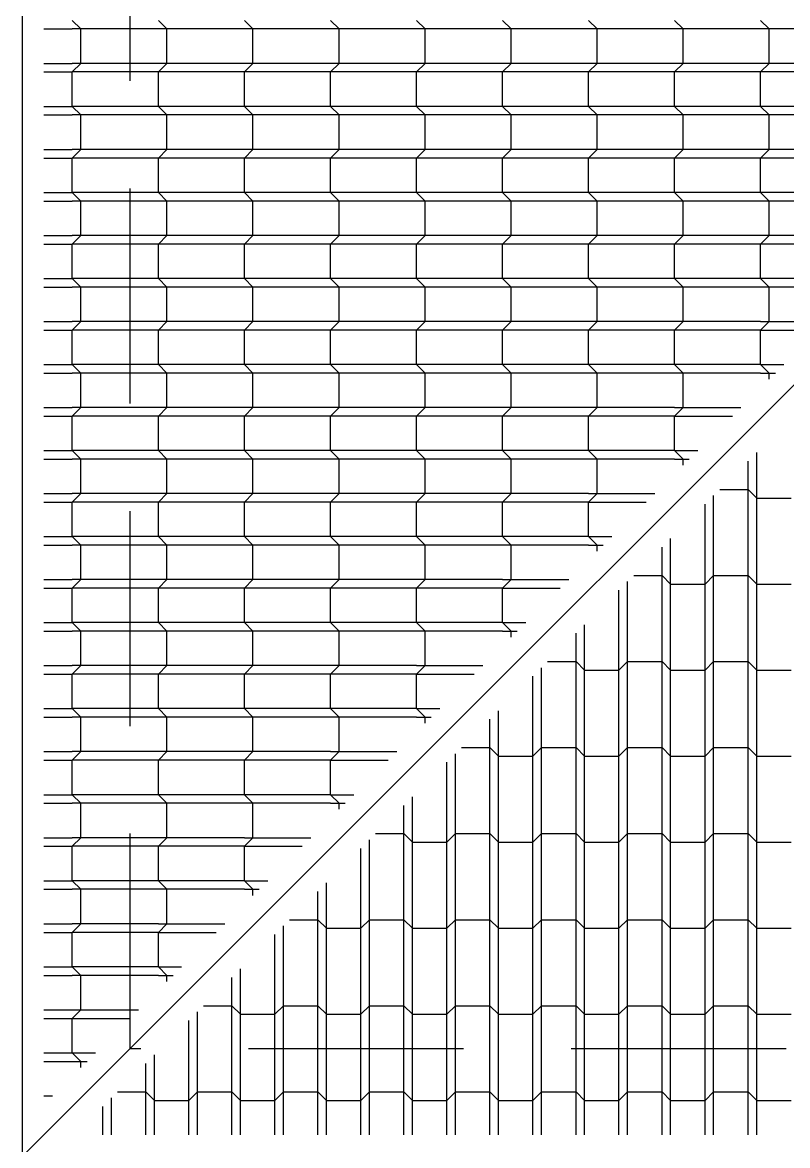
# Model space of a CAD drawing. Header units: metres. Extents: x -220 to 294, y -29 to 18.
# Drawn here: x -184.006 to -183.117, y 7.136 to 8.442 of the extents above; entities that cross this region are included whole.
import ezdxf

# ---------------------------------------------------------------- set-up
doc = ezdxf.new("R2010")
doc.units = ezdxf.units.M
doc.header["$MEASUREMENT"] = 0
doc.linetypes.add('DASHED2', pattern=[0.375, 0.25, -0.125])
doc.layers.add('Rota', color=7, linetype='Continuous')
doc.layers.add('Tarama', color=7, linetype='Continuous')

msp = doc.modelspace()

# ---------------------------------------------------------------- linework, layer by layer
at = {"layer": 'Rota', "color": 166, "linetype": 'Continuous', "lineweight": -3}
for points in [[(-184.0061, 7.1237), (-184.0061, 9.7987)], [(-182.6686, 8.4612), (-184.0061, 7.1237)]]:
    msp.add_lwpolyline(points, dxfattribs=at)
at = {"layer": 'Rota', "color": 198, "linetype": 'DASHED2', "lineweight": -3}
for points in [[(-183.8811, 7.2487), (-183.8811, 9.6737)], [(-182.3686, 7.2487), (-183.8811, 7.2487)]]:
    msp.add_lwpolyline(points, dxfattribs=at)
at = {"layer": 'Tarama', "color": 13, "linetype": 'Continuous', "lineweight": -3}
for points in [[(-183.9811, 8.434), (-183.9482, 8.434)], [(-183.9382, 8.434), (-183.9482, 8.444)], [(-183.8482, 8.434), (-183.9482, 8.434)], [(-183.9382, 8.394), (-183.9382, 8.434)], [(-183.8382, 8.434), (-183.8482, 8.444)], [(-183.7482, 8.434), (-183.8482, 8.434)], [(-183.8382, 8.394), (-183.8382, 8.434)], [(-183.7382, 8.434), (-183.7482, 8.444)], [(-183.6482, 8.434), (-183.7482, 8.434)], [(-183.7382, 8.394), (-183.7382, 8.434)], [(-183.6382, 8.434), (-183.6482, 8.444)], [(-183.5482, 8.434), (-183.6482, 8.434)], [(-183.6382, 8.394), (-183.6382, 8.434)], [(-183.5382, 8.434), (-183.5482, 8.444)], [(-183.4482, 8.434), (-183.5482, 8.434)], [(-183.5382, 8.394), (-183.5382, 8.434)], [(-183.4382, 8.434), (-183.4482, 8.444)], [(-183.3482, 8.434), (-183.4482, 8.434)], [(-183.4382, 8.394), (-183.4382, 8.434)], [(-183.3382, 8.434), (-183.3482, 8.444)], [(-183.2482, 8.434), (-183.3482, 8.434)], [(-183.3382, 8.394), (-183.3382, 8.434)], [(-183.2382, 8.434), (-183.2482, 8.444)], [(-183.1482, 8.434), (-183.2482, 8.434)], [(-183.2382, 8.394), (-183.2382, 8.434)], [(-183.1382, 8.434), (-183.1482, 8.444)], [(-183.0482, 8.434), (-183.1482, 8.434)], [(-183.1382, 8.394), (-183.1382, 8.434)], [(-183.9811, 8.394), (-183.9482, 8.394)], [(-183.8482, 8.394), (-183.9482, 8.394)], [(-183.9482, 8.384), (-183.9382, 8.394)], [(-183.7482, 8.394), (-183.8482, 8.394)], [(-183.8482, 8.384), (-183.8382, 8.394)], [(-183.6482, 8.394), (-183.7482, 8.394)], [(-183.7482, 8.384), (-183.7382, 8.394)], [(-183.5482, 8.394), (-183.6482, 8.394)], [(-183.6482, 8.384), (-183.6382, 8.394)], [(-183.4482, 8.394), (-183.5482, 8.394)], [(-183.5482, 8.384), (-183.5382, 8.394)], [(-183.3482, 8.394), (-183.4482, 8.394)], [(-183.4482, 8.384), (-183.4382, 8.394)], [(-183.2482, 8.394), (-183.3482, 8.394)], [(-183.3482, 8.384), (-183.3382, 8.394)], [(-183.1482, 8.394), (-183.2482, 8.394)], [(-183.2482, 8.384), (-183.2382, 8.394)], [(-183.0482, 8.394), (-183.1482, 8.394)], [(-183.1482, 8.384), (-183.1382, 8.394)], [(-183.9811, 8.384), (-183.9482, 8.384)], [(-183.8482, 8.384), (-183.9482, 8.384)], [(-183.9482, 8.344), (-183.9482, 8.384)], [(-183.7482, 8.384), (-183.8482, 8.384)], [(-183.8482, 8.344), (-183.8482, 8.384)], [(-183.6482, 8.384), (-183.7482, 8.384)], [(-183.7482, 8.344), (-183.7482, 8.384)], [(-183.5482, 8.384), (-183.6482, 8.384)], [(-183.6482, 8.344), (-183.6482, 8.384)], [(-183.4482, 8.384), (-183.5482, 8.384)], [(-183.5482, 8.344), (-183.5482, 8.384)], [(-183.3482, 8.384), (-183.4482, 8.384)], [(-183.4482, 8.344), (-183.4482, 8.384)], [(-183.2482, 8.384), (-183.3482, 8.384)], [(-183.3482, 8.344), (-183.3482, 8.384)], [(-183.1482, 8.384), (-183.2482, 8.384)], [(-183.2482, 8.344), (-183.2482, 8.384)], [(-183.0482, 8.384), (-183.1482, 8.384)], [(-183.1482, 8.344), (-183.1482, 8.384)], [(-183.9811, 8.344), (-183.9482, 8.344)], [(-183.8482, 8.344), (-183.9482, 8.344)], [(-183.9382, 8.334), (-183.9482, 8.344)], [(-183.7482, 8.344), (-183.8482, 8.344)], [(-183.8382, 8.334), (-183.8482, 8.344)], [(-183.6482, 8.344), (-183.7482, 8.344)], [(-183.7382, 8.334), (-183.7482, 8.344)], [(-183.5482, 8.344), (-183.6482, 8.344)], [(-183.6382, 8.334), (-183.6482, 8.344)], [(-183.4482, 8.344), (-183.5482, 8.344)], [(-183.5382, 8.334), (-183.5482, 8.344)], [(-183.3482, 8.344), (-183.4482, 8.344)], [(-183.4382, 8.334), (-183.4482, 8.344)], [(-183.2482, 8.344), (-183.3482, 8.344)], [(-183.3382, 8.334), (-183.3482, 8.344)], [(-183.1482, 8.344), (-183.2482, 8.344)], [(-183.2382, 8.334), (-183.2482, 8.344)], [(-183.0482, 8.344), (-183.1482, 8.344)], [(-183.1382, 8.334), (-183.1482, 8.344)], [(-183.9811, 8.334), (-183.9482, 8.334)], [(-183.8482, 8.334), (-183.9482, 8.334)], [(-183.9382, 8.294), (-183.9382, 8.334)], [(-183.7482, 8.334), (-183.8482, 8.334)], [(-183.8382, 8.294), (-183.8382, 8.334)], [(-183.6482, 8.334), (-183.7482, 8.334)], [(-183.7382, 8.294), (-183.7382, 8.334)], [(-183.5482, 8.334), (-183.6482, 8.334)], [(-183.6382, 8.294), (-183.6382, 8.334)], [(-183.4482, 8.334), (-183.5482, 8.334)], [(-183.5382, 8.294), (-183.5382, 8.334)], [(-183.3482, 8.334), (-183.4482, 8.334)], [(-183.4382, 8.294), (-183.4382, 8.334)], [(-183.2482, 8.334), (-183.3482, 8.334)], [(-183.3382, 8.294), (-183.3382, 8.334)], [(-183.1482, 8.334), (-183.2482, 8.334)], [(-183.2382, 8.294), (-183.2382, 8.334)], [(-183.0482, 8.334), (-183.1482, 8.334)], [(-183.1382, 8.294), (-183.1382, 8.334)], [(-183.9811, 8.294), (-183.9482, 8.294)], [(-183.8482, 8.294), (-183.9482, 8.294)], [(-183.9482, 8.284), (-183.9382, 8.294)], [(-183.7482, 8.294), (-183.8482, 8.294)], [(-183.8482, 8.284), (-183.8382, 8.294)], [(-183.6482, 8.294), (-183.7482, 8.294)], [(-183.7482, 8.284), (-183.7382, 8.294)], [(-183.5482, 8.294), (-183.6482, 8.294)], [(-183.6482, 8.284), (-183.6382, 8.294)], [(-183.4482, 8.294), (-183.5482, 8.294)], [(-183.5482, 8.284), (-183.5382, 8.294)], [(-183.3482, 8.294), (-183.4482, 8.294)], [(-183.4482, 8.284), (-183.4382, 8.294)], [(-183.2482, 8.294), (-183.3482, 8.294)], [(-183.3482, 8.284), (-183.3382, 8.294)], [(-183.1482, 8.294), (-183.2482, 8.294)], [(-183.2482, 8.284), (-183.2382, 8.294)], [(-183.0482, 8.294), (-183.1482, 8.294)], [(-183.1482, 8.284), (-183.1382, 8.294)], [(-183.9811, 8.284), (-183.9482, 8.284)], [(-183.8482, 8.284), (-183.9482, 8.284)], [(-183.9482, 8.244), (-183.9482, 8.284)], [(-183.7482, 8.284), (-183.8482, 8.284)], [(-183.8482, 8.244), (-183.8482, 8.284)], [(-183.6482, 8.284), (-183.7482, 8.284)], [(-183.7482, 8.244), (-183.7482, 8.284)], [(-183.5482, 8.284), (-183.6482, 8.284)], [(-183.6482, 8.244), (-183.6482, 8.284)], [(-183.4482, 8.284), (-183.5482, 8.284)], [(-183.5482, 8.244), (-183.5482, 8.284)], [(-183.3482, 8.284), (-183.4482, 8.284)], [(-183.4482, 8.244), (-183.4482, 8.284)], [(-183.2482, 8.284), (-183.3482, 8.284)], [(-183.3482, 8.244), (-183.3482, 8.284)], [(-183.1482, 8.284), (-183.2482, 8.284)], [(-183.2482, 8.244), (-183.2482, 8.284)], [(-183.0482, 8.284), (-183.1482, 8.284)], [(-183.1482, 8.244), (-183.1482, 8.284)], [(-183.9811, 8.244), (-183.9482, 8.244)], [(-183.8482, 8.244), (-183.9482, 8.244)], [(-183.9382, 8.234), (-183.9482, 8.244)], [(-183.7482, 8.244), (-183.8482, 8.244)], [(-183.8382, 8.234), (-183.8482, 8.244)], [(-183.6482, 8.244), (-183.7482, 8.244)], [(-183.7382, 8.234), (-183.7482, 8.244)], [(-183.5482, 8.244), (-183.6482, 8.244)], [(-183.6382, 8.234), (-183.6482, 8.244)], [(-183.4482, 8.244), (-183.5482, 8.244)], [(-183.5382, 8.234), (-183.5482, 8.244)], [(-183.3482, 8.244), (-183.4482, 8.244)], [(-183.4382, 8.234), (-183.4482, 8.244)], [(-183.2482, 8.244), (-183.3482, 8.244)], [(-183.3382, 8.234), (-183.3482, 8.244)], [(-183.1482, 8.244), (-183.2482, 8.244)], [(-183.2382, 8.234), (-183.2482, 8.244)], [(-183.0482, 8.244), (-183.1482, 8.244)], [(-183.1382, 8.234), (-183.1482, 8.244)], [(-183.9811, 8.234), (-183.9482, 8.234)], [(-183.8482, 8.234), (-183.9482, 8.234)], [(-183.9382, 8.194), (-183.9382, 8.234)], [(-183.7482, 8.234), (-183.8482, 8.234)], [(-183.8382, 8.194), (-183.8382, 8.234)], [(-183.6482, 8.234), (-183.7482, 8.234)], [(-183.7382, 8.194), (-183.7382, 8.234)], [(-183.5482, 8.234), (-183.6482, 8.234)], [(-183.6382, 8.194), (-183.6382, 8.234)], [(-183.4482, 8.234), (-183.5482, 8.234)], [(-183.5382, 8.194), (-183.5382, 8.234)], [(-183.3482, 8.234), (-183.4482, 8.234)], [(-183.4382, 8.194), (-183.4382, 8.234)], [(-183.2482, 8.234), (-183.3482, 8.234)], [(-183.3382, 8.194), (-183.3382, 8.234)], [(-183.1482, 8.234), (-183.2482, 8.234)], [(-183.2382, 8.194), (-183.2382, 8.234)], [(-183.0482, 8.234), (-183.1482, 8.234)], [(-183.1382, 8.194), (-183.1382, 8.234)], [(-183.9811, 8.194), (-183.9482, 8.194)], [(-183.8482, 8.194), (-183.9482, 8.194)], [(-183.9482, 8.184), (-183.9382, 8.194)], [(-183.7482, 8.194), (-183.8482, 8.194)], [(-183.8482, 8.184), (-183.8382, 8.194)], [(-183.6482, 8.194), (-183.7482, 8.194)], [(-183.7482, 8.184), (-183.7382, 8.194)], [(-183.5482, 8.194), (-183.6482, 8.194)], [(-183.6482, 8.184), (-183.6382, 8.194)], [(-183.4482, 8.194), (-183.5482, 8.194)], [(-183.5482, 8.184), (-183.5382, 8.194)], [(-183.3482, 8.194), (-183.4482, 8.194)], [(-183.4482, 8.184), (-183.4382, 8.194)], [(-183.2482, 8.194), (-183.3482, 8.194)], [(-183.3482, 8.184), (-183.3382, 8.194)], [(-183.1482, 8.194), (-183.2482, 8.194)], [(-183.2482, 8.184), (-183.2382, 8.194)], [(-183.0482, 8.194), (-183.1482, 8.194)], [(-183.1482, 8.184), (-183.1382, 8.194)], [(-183.9811, 8.184), (-183.9482, 8.184)], [(-183.8482, 8.184), (-183.9482, 8.184)], [(-183.9482, 8.144), (-183.9482, 8.184)], [(-183.7482, 8.184), (-183.8482, 8.184)], [(-183.8482, 8.144), (-183.8482, 8.184)], [(-183.6482, 8.184), (-183.7482, 8.184)], [(-183.7482, 8.144), (-183.7482, 8.184)], [(-183.5482, 8.184), (-183.6482, 8.184)], [(-183.6482, 8.144), (-183.6482, 8.184)], [(-183.4482, 8.184), (-183.5482, 8.184)], [(-183.5482, 8.144), (-183.5482, 8.184)], [(-183.3482, 8.184), (-183.4482, 8.184)], [(-183.4482, 8.144), (-183.4482, 8.184)], [(-183.2482, 8.184), (-183.3482, 8.184)], [(-183.3482, 8.144), (-183.3482, 8.184)], [(-183.1482, 8.184), (-183.2482, 8.184)], [(-183.2482, 8.144), (-183.2482, 8.184)], [(-183.0482, 8.184), (-183.1482, 8.184)], [(-183.1482, 8.144), (-183.1482, 8.184)], [(-183.9811, 8.144), (-183.9482, 8.144)], [(-183.9811, 8.134), (-183.9482, 8.134)], [(-183.8482, 8.144), (-183.9482, 8.144)], [(-183.9382, 8.134), (-183.9482, 8.144)], [(-183.8482, 8.134), (-183.9482, 8.134)], [(-183.9382, 8.094), (-183.9382, 8.134)], [(-183.7482, 8.144), (-183.8482, 8.144)], [(-183.8382, 8.134), (-183.8482, 8.144)], [(-183.7482, 8.134), (-183.8482, 8.134)], [(-183.8382, 8.094), (-183.8382, 8.134)], [(-183.6482, 8.144), (-183.7482, 8.144)], [(-183.7382, 8.134), (-183.7482, 8.144)], [(-183.6482, 8.134), (-183.7482, 8.134)], [(-183.7382, 8.094), (-183.7382, 8.134)], [(-183.5482, 8.144), (-183.6482, 8.144)], [(-183.6382, 8.134), (-183.6482, 8.144)], [(-183.5482, 8.134), (-183.6482, 8.134)], [(-183.6382, 8.094), (-183.6382, 8.134)], [(-183.4482, 8.144), (-183.5482, 8.144)], [(-183.5382, 8.134), (-183.5482, 8.144)], [(-183.4482, 8.134), (-183.5482, 8.134)], [(-183.5382, 8.094), (-183.5382, 8.134)], [(-183.3482, 8.144), (-183.4482, 8.144)], [(-183.4382, 8.134), (-183.4482, 8.144)], [(-183.3482, 8.134), (-183.4482, 8.134)], [(-183.4382, 8.094), (-183.4382, 8.134)], [(-183.2482, 8.144), (-183.3482, 8.144)], [(-183.3382, 8.134), (-183.3482, 8.144)], [(-183.2482, 8.134), (-183.3482, 8.134)], [(-183.3382, 8.094), (-183.3382, 8.134)], [(-183.1482, 8.144), (-183.2482, 8.144)], [(-183.2382, 8.134), (-183.2482, 8.144)], [(-183.1482, 8.134), (-183.2482, 8.134)], [(-183.2382, 8.094), (-183.2382, 8.134)], [(-183.0482, 8.144), (-183.1482, 8.144)], [(-183.1382, 8.134), (-183.1482, 8.144)], [(-183.0482, 8.134), (-183.1482, 8.134)], [(-183.1382, 8.094), (-183.1382, 8.134)], [(-183.9811, 8.094), (-183.9482, 8.094)], [(-183.8482, 8.094), (-183.9482, 8.094)], [(-183.9482, 8.084), (-183.9382, 8.094)], [(-183.7482, 8.094), (-183.8482, 8.094)], [(-183.8482, 8.084), (-183.8382, 8.094)], [(-183.6482, 8.094), (-183.7482, 8.094)], [(-183.7482, 8.084), (-183.7382, 8.094)], [(-183.5482, 8.094), (-183.6482, 8.094)], [(-183.6482, 8.084), (-183.6382, 8.094)], [(-183.4482, 8.094), (-183.5482, 8.094)], [(-183.5482, 8.084), (-183.5382, 8.094)], [(-183.3482, 8.094), (-183.4482, 8.094)], [(-183.4482, 8.084), (-183.4382, 8.094)], [(-183.2482, 8.094), (-183.3482, 8.094)], [(-183.3482, 8.084), (-183.3382, 8.094)], [(-183.1482, 8.094), (-183.2482, 8.094)], [(-183.2482, 8.084), (-183.2382, 8.094)], [(-183.1482, 8.094), (-183.0711, 8.094)], [(-183.1482, 8.084), (-183.1382, 8.094)], [(-183.9811, 8.084), (-183.9482, 8.084)], [(-183.8482, 8.084), (-183.9482, 8.084)], [(-183.9482, 8.044), (-183.9482, 8.084)], [(-183.7482, 8.084), (-183.8482, 8.084)], [(-183.8482, 8.044), (-183.8482, 8.084)], [(-183.6482, 8.084), (-183.7482, 8.084)], [(-183.7482, 8.044), (-183.7482, 8.084)], [(-183.5482, 8.084), (-183.6482, 8.084)], [(-183.6482, 8.044), (-183.6482, 8.084)], [(-183.4482, 8.084), (-183.5482, 8.084)], [(-183.5482, 8.044), (-183.5482, 8.084)], [(-183.3482, 8.084), (-183.4482, 8.084)], [(-183.4482, 8.044), (-183.4482, 8.084)], [(-183.2482, 8.084), (-183.3482, 8.084)], [(-183.3482, 8.044), (-183.3482, 8.084)], [(-183.1482, 8.084), (-183.2482, 8.084)], [(-183.2482, 8.044), (-183.2482, 8.084)], [(-183.1482, 8.084), (-183.0811, 8.084)], [(-183.1482, 8.044), (-183.1482, 8.084)], [(-183.9811, 8.044), (-183.9482, 8.044)], [(-183.8482, 8.044), (-183.9482, 8.044)], [(-183.9382, 8.034), (-183.9482, 8.044)], [(-183.7482, 8.044), (-183.8482, 8.044)], [(-183.8382, 8.034), (-183.8482, 8.044)], [(-183.6482, 8.044), (-183.7482, 8.044)], [(-183.7382, 8.034), (-183.7482, 8.044)], [(-183.5482, 8.044), (-183.6482, 8.044)], [(-183.6382, 8.034), (-183.6482, 8.044)], [(-183.4482, 8.044), (-183.5482, 8.044)], [(-183.5382, 8.034), (-183.5482, 8.044)], [(-183.3482, 8.044), (-183.4482, 8.044)], [(-183.4382, 8.034), (-183.4482, 8.044)], [(-183.2482, 8.044), (-183.3482, 8.044)], [(-183.3382, 8.034), (-183.3482, 8.044)], [(-183.1482, 8.044), (-183.2482, 8.044)], [(-183.2382, 8.034), (-183.2482, 8.044)], [(-183.1482, 8.044), (-183.1211, 8.044)], [(-183.1382, 8.034), (-183.1482, 8.044)], [(-183.9811, 8.034), (-183.9482, 8.034)], [(-183.8482, 8.034), (-183.9482, 8.034)], [(-183.9382, 7.994), (-183.9382, 8.034)], [(-183.7482, 8.034), (-183.8482, 8.034)], [(-183.8382, 7.994), (-183.8382, 8.034)], [(-183.6482, 8.034), (-183.7482, 8.034)], [(-183.7382, 7.994), (-183.7382, 8.034)], [(-183.5482, 8.034), (-183.6482, 8.034)], [(-183.6382, 7.994), (-183.6382, 8.034)], [(-183.4482, 8.034), (-183.5482, 8.034)], [(-183.5382, 7.994), (-183.5382, 8.034)], [(-183.3482, 8.034), (-183.4482, 8.034)], [(-183.4382, 7.994), (-183.4382, 8.034)], [(-183.2482, 8.034), (-183.3482, 8.034)], [(-183.3382, 7.994), (-183.3382, 8.034)], [(-183.1482, 8.034), (-183.2482, 8.034)], [(-183.2382, 7.994), (-183.2382, 8.034)], [(-183.1482, 8.034), (-183.1311, 8.034)], [(-183.1382, 8.0269), (-183.1382, 8.034)], [(-183.9811, 7.994), (-183.9482, 7.994)], [(-183.8482, 7.994), (-183.9482, 7.994)], [(-183.9482, 7.984), (-183.9382, 7.994)], [(-183.7482, 7.994), (-183.8482, 7.994)], [(-183.8482, 7.984), (-183.8382, 7.994)], [(-183.6482, 7.994), (-183.7482, 7.994)], [(-183.7482, 7.984), (-183.7382, 7.994)], [(-183.5482, 7.994), (-183.6482, 7.994)], [(-183.6482, 7.984), (-183.6382, 7.994)], [(-183.4482, 7.994), (-183.5482, 7.994)], [(-183.5482, 7.984), (-183.5382, 7.994)], [(-183.3482, 7.994), (-183.4482, 7.994)], [(-183.4482, 7.984), (-183.4382, 7.994)], [(-183.2482, 7.994), (-183.3482, 7.994)], [(-183.3482, 7.984), (-183.3382, 7.994)], [(-183.2482, 7.994), (-183.1711, 7.994)], [(-183.2482, 7.984), (-183.2382, 7.994)], [(-183.9811, 7.984), (-183.9482, 7.984)], [(-183.8482, 7.984), (-183.9482, 7.984)], [(-183.9482, 7.944), (-183.9482, 7.984)], [(-183.7482, 7.984), (-183.8482, 7.984)], [(-183.8482, 7.944), (-183.8482, 7.984)], [(-183.6482, 7.984), (-183.7482, 7.984)], [(-183.7482, 7.944), (-183.7482, 7.984)], [(-183.5482, 7.984), (-183.6482, 7.984)], [(-183.6482, 7.944), (-183.6482, 7.984)], [(-183.4482, 7.984), (-183.5482, 7.984)], [(-183.5482, 7.944), (-183.5482, 7.984)], [(-183.3482, 7.984), (-183.4482, 7.984)], [(-183.4482, 7.944), (-183.4482, 7.984)], [(-183.2482, 7.984), (-183.3482, 7.984)], [(-183.3482, 7.944), (-183.3482, 7.984)], [(-183.2482, 7.984), (-183.1811, 7.984)], [(-183.2482, 7.944), (-183.2482, 7.984)], [(-183.9811, 7.944), (-183.9482, 7.944)], [(-183.8482, 7.944), (-183.9482, 7.944)], [(-183.9382, 7.934), (-183.9482, 7.944)], [(-183.7482, 7.944), (-183.8482, 7.944)], [(-183.8382, 7.934), (-183.8482, 7.944)], [(-183.6482, 7.944), (-183.7482, 7.944)], [(-183.7382, 7.934), (-183.7482, 7.944)], [(-183.5482, 7.944), (-183.6482, 7.944)], [(-183.6382, 7.934), (-183.6482, 7.944)], [(-183.4482, 7.944), (-183.5482, 7.944)], [(-183.5382, 7.934), (-183.5482, 7.944)], [(-183.3482, 7.944), (-183.4482, 7.944)], [(-183.4382, 7.934), (-183.4482, 7.944)], [(-183.2482, 7.944), (-183.3482, 7.944)], [(-183.3382, 7.934), (-183.3482, 7.944)], [(-183.2482, 7.944), (-183.2211, 7.944)], [(-183.2382, 7.934), (-183.2482, 7.944)], [(-183.1528, 7.8987), (-183.1528, 7.9416)], [(-183.9811, 7.934), (-183.9482, 7.934)], [(-183.8482, 7.934), (-183.9482, 7.934)], [(-183.9382, 7.894), (-183.9382, 7.934)], [(-183.7482, 7.934), (-183.8482, 7.934)], [(-183.8382, 7.894), (-183.8382, 7.934)], [(-183.6482, 7.934), (-183.7482, 7.934)], [(-183.7382, 7.894), (-183.7382, 7.934)], [(-183.5482, 7.934), (-183.6482, 7.934)], [(-183.6382, 7.894), (-183.6382, 7.934)], [(-183.4482, 7.934), (-183.5482, 7.934)], [(-183.5382, 7.894), (-183.5382, 7.934)], [(-183.3482, 7.934), (-183.4482, 7.934)], [(-183.4382, 7.894), (-183.4382, 7.934)], [(-183.2482, 7.934), (-183.3482, 7.934)], [(-183.3382, 7.894), (-183.3382, 7.934)], [(-183.2482, 7.934), (-183.2311, 7.934)], [(-183.2382, 7.927), (-183.2382, 7.934)], [(-183.1628, 7.8987), (-183.1628, 7.9316)], [(-183.1957, 7.8987), (-183.1628, 7.8987)], [(-183.1628, 7.7987), (-183.1628, 7.8987)], [(-183.1628, 7.8987), (-183.1528, 7.8887)], [(-183.1528, 7.7987), (-183.1528, 7.8987)], [(-183.9811, 7.894), (-183.9482, 7.894)], [(-183.8482, 7.894), (-183.9482, 7.894)], [(-183.9482, 7.884), (-183.9382, 7.894)], [(-183.7482, 7.894), (-183.8482, 7.894)], [(-183.8482, 7.884), (-183.8382, 7.894)], [(-183.6482, 7.894), (-183.7482, 7.894)], [(-183.7482, 7.884), (-183.7382, 7.894)], [(-183.5482, 7.894), (-183.6482, 7.894)], [(-183.6482, 7.884), (-183.6382, 7.894)], [(-183.4482, 7.894), (-183.5482, 7.894)], [(-183.5482, 7.884), (-183.5382, 7.894)], [(-183.3482, 7.894), (-183.4482, 7.894)], [(-183.4482, 7.884), (-183.4382, 7.894)], [(-183.3482, 7.894), (-183.2711, 7.894)], [(-183.3482, 7.884), (-183.3382, 7.894)], [(-183.2029, 7.7987), (-183.2029, 7.8916)], [(-183.1528, 7.8887), (-183.1128, 7.8887)], [(-183.9811, 7.884), (-183.9482, 7.884)], [(-183.8482, 7.884), (-183.9482, 7.884)], [(-183.9482, 7.844), (-183.9482, 7.884)], [(-183.7482, 7.884), (-183.8482, 7.884)], [(-183.8482, 7.844), (-183.8482, 7.884)], [(-183.6482, 7.884), (-183.7482, 7.884)], [(-183.7482, 7.844), (-183.7482, 7.884)], [(-183.5482, 7.884), (-183.6482, 7.884)], [(-183.6482, 7.844), (-183.6482, 7.884)], [(-183.4482, 7.884), (-183.5482, 7.884)], [(-183.5482, 7.844), (-183.5482, 7.884)], [(-183.3482, 7.884), (-183.4482, 7.884)], [(-183.4482, 7.844), (-183.4482, 7.884)], [(-183.3482, 7.884), (-183.2811, 7.884)], [(-183.3482, 7.844), (-183.3482, 7.884)], [(-183.2128, 7.7987), (-183.2128, 7.8816)], [(-183.9811, 7.844), (-183.9482, 7.844)], [(-183.9811, 7.834), (-183.9482, 7.834)], [(-183.8482, 7.844), (-183.9482, 7.844)], [(-183.9382, 7.834), (-183.9482, 7.844)], [(-183.8482, 7.834), (-183.9482, 7.834)], [(-183.9382, 7.794), (-183.9382, 7.834)], [(-183.7482, 7.844), (-183.8482, 7.844)], [(-183.8382, 7.834), (-183.8482, 7.844)], [(-183.7482, 7.834), (-183.8482, 7.834)], [(-183.8382, 7.794), (-183.8382, 7.834)], [(-183.6482, 7.844), (-183.7482, 7.844)], [(-183.7382, 7.834), (-183.7482, 7.844)], [(-183.6482, 7.834), (-183.7482, 7.834)], [(-183.7382, 7.794), (-183.7382, 7.834)], [(-183.5482, 7.844), (-183.6482, 7.844)], [(-183.6382, 7.834), (-183.6482, 7.844)], [(-183.5482, 7.834), (-183.6482, 7.834)], [(-183.6382, 7.794), (-183.6382, 7.834)], [(-183.4482, 7.844), (-183.5482, 7.844)], [(-183.5382, 7.834), (-183.5482, 7.844)], [(-183.4482, 7.834), (-183.5482, 7.834)], [(-183.5382, 7.794), (-183.5382, 7.834)], [(-183.3482, 7.844), (-183.4482, 7.844)], [(-183.4382, 7.834), (-183.4482, 7.844)], [(-183.3482, 7.834), (-183.4482, 7.834)], [(-183.4382, 7.794), (-183.4382, 7.834)], [(-183.3482, 7.844), (-183.3211, 7.844)], [(-183.3382, 7.834), (-183.3482, 7.844)], [(-183.3482, 7.834), (-183.3311, 7.834)], [(-183.3382, 7.827), (-183.3382, 7.834)], [(-183.2528, 7.7987), (-183.2528, 7.8416)], [(-183.2628, 7.7987), (-183.2628, 7.8316)], [(-183.9811, 7.794), (-183.9482, 7.794)], [(-183.8482, 7.794), (-183.9482, 7.794)], [(-183.9482, 7.784), (-183.9382, 7.794)], [(-183.7482, 7.794), (-183.8482, 7.794)], [(-183.8482, 7.784), (-183.8382, 7.794)], [(-183.6482, 7.794), (-183.7482, 7.794)], [(-183.7482, 7.784), (-183.7382, 7.794)], [(-183.5482, 7.794), (-183.6482, 7.794)], [(-183.6482, 7.784), (-183.6382, 7.794)], [(-183.4482, 7.794), (-183.5482, 7.794)], [(-183.5482, 7.784), (-183.5382, 7.794)], [(-183.4482, 7.794), (-183.3711, 7.794)], [(-183.4482, 7.784), (-183.4382, 7.794)], [(-183.2957, 7.7987), (-183.2628, 7.7987)], [(-183.2628, 7.6987), (-183.2628, 7.7987)], [(-183.2628, 7.7987), (-183.2528, 7.7887)], [(-183.2528, 7.6987), (-183.2528, 7.7987)], [(-183.2128, 7.6987), (-183.2128, 7.7987)], [(-183.2128, 7.7887), (-183.2029, 7.7987)], [(-183.2029, 7.6987), (-183.2029, 7.7987)], [(-183.2029, 7.7987), (-183.1628, 7.7987)], [(-183.1628, 7.6987), (-183.1628, 7.7987)], [(-183.1628, 7.7987), (-183.1528, 7.7887)], [(-183.1528, 7.6987), (-183.1528, 7.7987)], [(-183.9811, 7.784), (-183.9482, 7.784)], [(-183.8482, 7.784), (-183.9482, 7.784)], [(-183.9482, 7.744), (-183.9482, 7.784)], [(-183.7482, 7.784), (-183.8482, 7.784)], [(-183.8482, 7.744), (-183.8482, 7.784)], [(-183.6482, 7.784), (-183.7482, 7.784)], [(-183.7482, 7.744), (-183.7482, 7.784)], [(-183.5482, 7.784), (-183.6482, 7.784)], [(-183.6482, 7.744), (-183.6482, 7.784)], [(-183.4482, 7.784), (-183.5482, 7.784)], [(-183.5482, 7.744), (-183.5482, 7.784)], [(-183.4482, 7.784), (-183.3811, 7.784)], [(-183.4482, 7.744), (-183.4482, 7.784)], [(-183.3129, 7.6987), (-183.3129, 7.7816)], [(-183.3028, 7.6987), (-183.3028, 7.7916)], [(-183.2528, 7.7887), (-183.2128, 7.7887)], [(-183.1528, 7.7887), (-183.1128, 7.7887)], [(-183.9811, 7.744), (-183.9482, 7.744)], [(-183.8482, 7.744), (-183.9482, 7.744)], [(-183.9382, 7.734), (-183.9482, 7.744)], [(-183.7482, 7.744), (-183.8482, 7.744)], [(-183.8382, 7.734), (-183.8482, 7.744)], [(-183.6482, 7.744), (-183.7482, 7.744)], [(-183.7382, 7.734), (-183.7482, 7.744)], [(-183.5482, 7.744), (-183.6482, 7.744)], [(-183.6382, 7.734), (-183.6482, 7.744)], [(-183.4482, 7.744), (-183.5482, 7.744)], [(-183.5382, 7.734), (-183.5482, 7.744)], [(-183.4482, 7.744), (-183.4211, 7.744)], [(-183.4382, 7.734), (-183.4482, 7.744)], [(-183.3528, 7.6987), (-183.3528, 7.7416)], [(-183.9811, 7.734), (-183.9482, 7.734)], [(-183.8482, 7.734), (-183.9482, 7.734)], [(-183.9382, 7.694), (-183.9382, 7.734)], [(-183.7482, 7.734), (-183.8482, 7.734)], [(-183.8382, 7.694), (-183.8382, 7.734)], [(-183.6482, 7.734), (-183.7482, 7.734)], [(-183.7382, 7.694), (-183.7382, 7.734)], [(-183.5482, 7.734), (-183.6482, 7.734)], [(-183.6382, 7.694), (-183.6382, 7.734)], [(-183.4482, 7.734), (-183.5482, 7.734)], [(-183.5382, 7.694), (-183.5382, 7.734)], [(-183.4482, 7.734), (-183.4311, 7.734)], [(-183.4382, 7.727), (-183.4382, 7.734)], [(-183.3628, 7.6987), (-183.3628, 7.7316)], [(-183.9811, 7.694), (-183.9482, 7.694)], [(-183.8482, 7.694), (-183.9482, 7.694)], [(-183.9482, 7.684), (-183.9382, 7.694)], [(-183.7482, 7.694), (-183.8482, 7.694)], [(-183.8482, 7.684), (-183.8382, 7.694)], [(-183.6482, 7.694), (-183.7482, 7.694)], [(-183.7482, 7.684), (-183.7382, 7.694)], [(-183.5482, 7.694), (-183.6482, 7.694)], [(-183.6482, 7.684), (-183.6382, 7.694)], [(-183.5482, 7.694), (-183.4711, 7.694)], [(-183.5482, 7.684), (-183.5382, 7.694)], [(-183.4028, 7.5987), (-183.4028, 7.6916)], [(-183.3958, 7.6987), (-183.3628, 7.6987)], [(-183.3628, 7.5987), (-183.3628, 7.6987)], [(-183.3628, 7.6987), (-183.3528, 7.6887)], [(-183.3528, 7.5987), (-183.3528, 7.6987)], [(-183.3528, 7.6887), (-183.3129, 7.6887)], [(-183.3129, 7.5987), (-183.3129, 7.6987)], [(-183.3129, 7.6887), (-183.3028, 7.6987)], [(-183.3028, 7.5987), (-183.3028, 7.6987)], [(-183.3028, 7.6987), (-183.2628, 7.6987)], [(-183.2628, 7.5987), (-183.2628, 7.6987)], [(-183.2628, 7.6987), (-183.2528, 7.6887)], [(-183.2528, 7.5987), (-183.2528, 7.6987)], [(-183.2528, 7.6887), (-183.2128, 7.6887)], [(-183.2128, 7.5987), (-183.2128, 7.6987)], [(-183.2128, 7.6887), (-183.2029, 7.6987)], [(-183.2029, 7.5987), (-183.2029, 7.6987)], [(-183.2029, 7.6987), (-183.1628, 7.6987)], [(-183.1628, 7.5987), (-183.1628, 7.6987)], [(-183.1628, 7.6987), (-183.1528, 7.6887)], [(-183.1528, 7.5987), (-183.1528, 7.6987)], [(-183.1528, 7.6887), (-183.1128, 7.6887)], [(-183.9811, 7.684), (-183.9482, 7.684)], [(-183.8482, 7.684), (-183.9482, 7.684)], [(-183.9482, 7.644), (-183.9482, 7.684)], [(-183.7482, 7.684), (-183.8482, 7.684)], [(-183.8482, 7.644), (-183.8482, 7.684)], [(-183.6482, 7.684), (-183.7482, 7.684)], [(-183.7482, 7.644), (-183.7482, 7.684)], [(-183.5482, 7.684), (-183.6482, 7.684)], [(-183.6482, 7.644), (-183.6482, 7.684)], [(-183.5482, 7.684), (-183.4811, 7.684)], [(-183.5482, 7.644), (-183.5482, 7.684)], [(-183.4128, 7.5987), (-183.4128, 7.6816)], [(-183.9811, 7.644), (-183.9482, 7.644)], [(-183.8482, 7.644), (-183.9482, 7.644)], [(-183.9382, 7.634), (-183.9482, 7.644)], [(-183.7482, 7.644), (-183.8482, 7.644)], [(-183.8382, 7.634), (-183.8482, 7.644)], [(-183.6482, 7.644), (-183.7482, 7.644)], [(-183.7382, 7.634), (-183.7482, 7.644)], [(-183.5482, 7.644), (-183.6482, 7.644)], [(-183.6382, 7.634), (-183.6482, 7.644)], [(-183.5482, 7.644), (-183.5211, 7.644)], [(-183.5382, 7.634), (-183.5482, 7.644)], [(-183.4529, 7.5987), (-183.4529, 7.6416)], [(-183.9811, 7.634), (-183.9482, 7.634)], [(-183.8482, 7.634), (-183.9482, 7.634)], [(-183.9382, 7.594), (-183.9382, 7.634)], [(-183.7482, 7.634), (-183.8482, 7.634)], [(-183.8382, 7.594), (-183.8382, 7.634)], [(-183.6482, 7.634), (-183.7482, 7.634)], [(-183.7382, 7.594), (-183.7382, 7.634)], [(-183.5482, 7.634), (-183.6482, 7.634)], [(-183.6382, 7.594), (-183.6382, 7.634)], [(-183.5482, 7.634), (-183.5311, 7.634)], [(-183.5382, 7.627), (-183.5382, 7.634)], [(-183.4628, 7.5987), (-183.4628, 7.6316)], [(-183.4957, 7.5987), (-183.4628, 7.5987)], [(-183.4628, 7.4987), (-183.4628, 7.5987)], [(-183.4628, 7.5987), (-183.4529, 7.5887)], [(-183.4529, 7.4987), (-183.4529, 7.5987)], [(-183.4128, 7.4987), (-183.4128, 7.5987)], [(-183.4128, 7.5887), (-183.4028, 7.5987)], [(-183.4028, 7.4987), (-183.4028, 7.5987)], [(-183.4028, 7.5987), (-183.3628, 7.5987)], [(-183.3628, 7.4987), (-183.3628, 7.5987)], [(-183.3628, 7.5987), (-183.3528, 7.5887)], [(-183.3528, 7.4987), (-183.3528, 7.5987)], [(-183.3129, 7.4987), (-183.3129, 7.5987)], [(-183.3129, 7.5887), (-183.3028, 7.5987)], [(-183.3028, 7.4987), (-183.3028, 7.5987)], [(-183.3028, 7.5987), (-183.2628, 7.5987)], [(-183.2628, 7.4987), (-183.2628, 7.5987)], [(-183.2628, 7.5987), (-183.2528, 7.5887)], [(-183.2528, 7.4987), (-183.2528, 7.5987)], [(-183.2128, 7.4987), (-183.2128, 7.5987)], [(-183.2128, 7.5887), (-183.2029, 7.5987)], [(-183.2029, 7.4987), (-183.2029, 7.5987)], [(-183.2029, 7.5987), (-183.1628, 7.5987)], [(-183.1628, 7.4987), (-183.1628, 7.5987)], [(-183.1628, 7.5987), (-183.1528, 7.5887)], [(-183.1528, 7.4987), (-183.1528, 7.5987)], [(-183.9811, 7.594), (-183.9482, 7.594)], [(-183.8482, 7.594), (-183.9482, 7.594)], [(-183.9482, 7.584), (-183.9382, 7.594)], [(-183.7482, 7.594), (-183.8482, 7.594)], [(-183.8482, 7.584), (-183.8382, 7.594)], [(-183.6482, 7.594), (-183.7482, 7.594)], [(-183.7482, 7.584), (-183.7382, 7.594)], [(-183.6482, 7.594), (-183.5711, 7.594)], [(-183.6482, 7.584), (-183.6382, 7.594)], [(-183.5028, 7.4987), (-183.5028, 7.5916)], [(-183.4529, 7.5887), (-183.4128, 7.5887)], [(-183.3528, 7.5887), (-183.3129, 7.5887)], [(-183.2528, 7.5887), (-183.2128, 7.5887)], [(-183.1528, 7.5887), (-183.1128, 7.5887)], [(-183.9811, 7.584), (-183.9482, 7.584)], [(-183.8482, 7.584), (-183.9482, 7.584)], [(-183.9482, 7.544), (-183.9482, 7.584)], [(-183.7482, 7.584), (-183.8482, 7.584)], [(-183.8482, 7.544), (-183.8482, 7.584)], [(-183.6482, 7.584), (-183.7482, 7.584)], [(-183.7482, 7.544), (-183.7482, 7.584)], [(-183.6482, 7.584), (-183.5811, 7.584)], [(-183.6482, 7.544), (-183.6482, 7.584)], [(-183.5128, 7.4987), (-183.5128, 7.5816)], [(-183.9811, 7.544), (-183.9482, 7.544)], [(-183.9811, 7.534), (-183.9482, 7.534)], [(-183.8482, 7.544), (-183.9482, 7.544)], [(-183.9382, 7.534), (-183.9482, 7.544)], [(-183.8482, 7.534), (-183.9482, 7.534)], [(-183.9382, 7.494), (-183.9382, 7.534)], [(-183.7482, 7.544), (-183.8482, 7.544)], [(-183.8382, 7.534), (-183.8482, 7.544)], [(-183.7482, 7.534), (-183.8482, 7.534)], [(-183.8382, 7.494), (-183.8382, 7.534)], [(-183.6482, 7.544), (-183.7482, 7.544)], [(-183.7382, 7.534), (-183.7482, 7.544)], [(-183.6482, 7.534), (-183.7482, 7.534)], [(-183.7382, 7.494), (-183.7382, 7.534)], [(-183.6482, 7.544), (-183.6211, 7.544)], [(-183.6382, 7.534), (-183.6482, 7.544)], [(-183.6482, 7.534), (-183.6311, 7.534)], [(-183.6382, 7.527), (-183.6382, 7.534)], [(-183.5528, 7.4987), (-183.5528, 7.5416)], [(-183.5629, 7.4987), (-183.5629, 7.5316)], [(-183.9811, 7.494), (-183.9482, 7.494)], [(-183.8482, 7.494), (-183.9482, 7.494)], [(-183.9482, 7.484), (-183.9382, 7.494)], [(-183.7482, 7.494), (-183.8482, 7.494)], [(-183.8482, 7.484), (-183.8382, 7.494)], [(-183.7482, 7.494), (-183.6711, 7.494)], [(-183.7482, 7.484), (-183.7382, 7.494)], [(-183.5957, 7.4987), (-183.5629, 7.4987)], [(-183.5629, 7.3987), (-183.5629, 7.4987)], [(-183.5629, 7.4987), (-183.5528, 7.4887)], [(-183.5528, 7.3987), (-183.5528, 7.4987)], [(-183.5128, 7.3987), (-183.5128, 7.4987)], [(-183.5128, 7.4887), (-183.5028, 7.4987)], [(-183.5028, 7.3987), (-183.5028, 7.4987)], [(-183.5028, 7.4987), (-183.4628, 7.4987)], [(-183.4628, 7.3987), (-183.4628, 7.4987)], [(-183.4628, 7.4987), (-183.4529, 7.4887)], [(-183.4529, 7.3987), (-183.4529, 7.4987)], [(-183.4128, 7.3987), (-183.4128, 7.4987)], [(-183.4128, 7.4887), (-183.4028, 7.4987)], [(-183.4028, 7.3987), (-183.4028, 7.4987)], [(-183.4028, 7.4987), (-183.3628, 7.4987)], [(-183.3628, 7.3987), (-183.3628, 7.4987)], [(-183.3628, 7.4987), (-183.3528, 7.4887)], [(-183.3528, 7.3987), (-183.3528, 7.4987)], [(-183.3129, 7.3987), (-183.3129, 7.4987)], [(-183.3129, 7.4887), (-183.3028, 7.4987)], [(-183.3028, 7.3987), (-183.3028, 7.4987)], [(-183.3028, 7.4987), (-183.2628, 7.4987)], [(-183.2628, 7.3987), (-183.2628, 7.4987)], [(-183.2628, 7.4987), (-183.2528, 7.4887)], [(-183.2528, 7.3987), (-183.2528, 7.4987)], [(-183.2128, 7.3987), (-183.2128, 7.4987)], [(-183.2128, 7.4887), (-183.2029, 7.4987)], [(-183.2029, 7.3987), (-183.2029, 7.4987)], [(-183.2029, 7.4987), (-183.1628, 7.4987)], [(-183.1628, 7.3987), (-183.1628, 7.4987)], [(-183.1628, 7.4987), (-183.1528, 7.4887)], [(-183.1528, 7.3987), (-183.1528, 7.4987)], [(-183.9811, 7.484), (-183.9482, 7.484)], [(-183.8482, 7.484), (-183.9482, 7.484)], [(-183.9482, 7.444), (-183.9482, 7.484)], [(-183.7482, 7.484), (-183.8482, 7.484)], [(-183.8482, 7.444), (-183.8482, 7.484)], [(-183.7482, 7.484), (-183.6811, 7.484)], [(-183.7482, 7.444), (-183.7482, 7.484)], [(-183.6128, 7.3987), (-183.6128, 7.4816)], [(-183.6028, 7.3987), (-183.6028, 7.4916)], [(-183.5528, 7.4887), (-183.5128, 7.4887)], [(-183.4529, 7.4887), (-183.4128, 7.4887)], [(-183.3528, 7.4887), (-183.3129, 7.4887)], [(-183.2528, 7.4887), (-183.2128, 7.4887)], [(-183.1528, 7.4887), (-183.1128, 7.4887)], [(-183.9811, 7.444), (-183.9482, 7.444)], [(-183.8482, 7.444), (-183.9482, 7.444)], [(-183.9382, 7.434), (-183.9482, 7.444)], [(-183.7482, 7.444), (-183.8482, 7.444)], [(-183.8382, 7.434), (-183.8482, 7.444)], [(-183.7482, 7.444), (-183.7211, 7.444)], [(-183.7382, 7.434), (-183.7482, 7.444)], [(-183.6528, 7.3987), (-183.6528, 7.4416)], [(-183.9811, 7.434), (-183.9482, 7.434)], [(-183.8482, 7.434), (-183.9482, 7.434)], [(-183.9382, 7.394), (-183.9382, 7.434)], [(-183.7482, 7.434), (-183.8482, 7.434)], [(-183.8382, 7.394), (-183.8382, 7.434)], [(-183.7482, 7.434), (-183.7311, 7.434)], [(-183.7382, 7.427), (-183.7382, 7.434)], [(-183.6628, 7.3987), (-183.6628, 7.4316)], [(-183.9811, 7.394), (-183.9482, 7.394)], [(-183.8482, 7.394), (-183.9482, 7.394)], [(-183.9482, 7.384), (-183.9382, 7.394)], [(-183.8482, 7.394), (-183.7711, 7.394)], [(-183.8482, 7.384), (-183.8382, 7.394)], [(-183.7029, 7.2987), (-183.7029, 7.3916)], [(-183.6957, 7.3987), (-183.6628, 7.3987)], [(-183.6628, 7.2987), (-183.6628, 7.3987)], [(-183.6628, 7.3987), (-183.6528, 7.3887)], [(-183.6528, 7.2987), (-183.6528, 7.3987)], [(-183.6528, 7.3887), (-183.6128, 7.3887)], [(-183.6128, 7.2987), (-183.6128, 7.3987)], [(-183.6128, 7.3887), (-183.6028, 7.3987)], [(-183.6028, 7.2987), (-183.6028, 7.3987)], [(-183.6028, 7.3987), (-183.5629, 7.3987)], [(-183.5629, 7.2987), (-183.5629, 7.3987)], [(-183.5629, 7.3987), (-183.5528, 7.3887)], [(-183.5528, 7.2987), (-183.5528, 7.3987)], [(-183.5528, 7.3887), (-183.5128, 7.3887)], [(-183.5128, 7.2987), (-183.5128, 7.3987)], [(-183.5128, 7.3887), (-183.5028, 7.3987)], [(-183.5028, 7.2987), (-183.5028, 7.3987)], [(-183.5028, 7.3987), (-183.4628, 7.3987)], [(-183.4628, 7.2987), (-183.4628, 7.3987)], [(-183.4628, 7.3987), (-183.4529, 7.3887)], [(-183.4529, 7.2987), (-183.4529, 7.3987)], [(-183.4529, 7.3887), (-183.4128, 7.3887)], [(-183.4128, 7.2987), (-183.4128, 7.3987)], [(-183.4128, 7.3887), (-183.4028, 7.3987)], [(-183.4028, 7.2987), (-183.4028, 7.3987)], [(-183.4028, 7.3987), (-183.3628, 7.3987)], [(-183.3628, 7.2987), (-183.3628, 7.3987)], [(-183.3628, 7.3987), (-183.3528, 7.3887)], [(-183.3528, 7.2987), (-183.3528, 7.3987)], [(-183.3528, 7.3887), (-183.3129, 7.3887)], [(-183.3129, 7.2987), (-183.3129, 7.3987)], [(-183.3129, 7.3887), (-183.3028, 7.3987)], [(-183.3028, 7.2987), (-183.3028, 7.3987)], [(-183.3028, 7.3987), (-183.2628, 7.3987)], [(-183.2628, 7.2987), (-183.2628, 7.3987)], [(-183.2628, 7.3987), (-183.2528, 7.3887)], [(-183.2528, 7.2987), (-183.2528, 7.3987)], [(-183.2528, 7.3887), (-183.2128, 7.3887)], [(-183.2128, 7.2987), (-183.2128, 7.3987)], [(-183.2128, 7.3887), (-183.2029, 7.3987)], [(-183.2029, 7.2987), (-183.2029, 7.3987)], [(-183.2029, 7.3987), (-183.1628, 7.3987)], [(-183.1628, 7.2987), (-183.1628, 7.3987)], [(-183.1628, 7.3987), (-183.1528, 7.3887)], [(-183.1528, 7.2987), (-183.1528, 7.3987)], [(-183.1528, 7.3887), (-183.1128, 7.3887)], [(-183.9811, 7.384), (-183.9482, 7.384)], [(-183.8482, 7.384), (-183.9482, 7.384)], [(-183.9482, 7.344), (-183.9482, 7.384)], [(-183.8482, 7.384), (-183.7811, 7.384)], [(-183.8482, 7.344), (-183.8482, 7.384)], [(-183.7128, 7.2987), (-183.7128, 7.3816)], [(-183.9811, 7.344), (-183.9482, 7.344)], [(-183.8482, 7.344), (-183.9482, 7.344)], [(-183.9382, 7.334), (-183.9482, 7.344)], [(-183.8482, 7.344), (-183.8211, 7.344)], [(-183.8382, 7.334), (-183.8482, 7.344)], [(-183.7528, 7.2987), (-183.7528, 7.3416)], [(-183.9811, 7.334), (-183.9482, 7.334)], [(-183.8482, 7.334), (-183.9482, 7.334)], [(-183.9382, 7.294), (-183.9382, 7.334)], [(-183.8482, 7.334), (-183.8311, 7.334)], [(-183.8382, 7.327), (-183.8382, 7.334)], [(-183.7628, 7.2987), (-183.7628, 7.3316)], [(-183.7957, 7.2987), (-183.7628, 7.2987)], [(-183.7628, 7.1987), (-183.7628, 7.2987)], [(-183.7628, 7.2987), (-183.7528, 7.2887)], [(-183.7528, 7.1987), (-183.7528, 7.2987)], [(-183.7128, 7.1987), (-183.7128, 7.2987)], [(-183.7128, 7.2887), (-183.7029, 7.2987)], [(-183.7029, 7.1987), (-183.7029, 7.2987)], [(-183.7029, 7.2987), (-183.6628, 7.2987)], [(-183.6628, 7.1987), (-183.6628, 7.2987)], [(-183.6628, 7.2987), (-183.6528, 7.2887)], [(-183.6528, 7.1987), (-183.6528, 7.2987)], [(-183.6128, 7.1987), (-183.6128, 7.2987)], [(-183.6128, 7.2887), (-183.6028, 7.2987)], [(-183.6028, 7.1987), (-183.6028, 7.2987)], [(-183.6028, 7.2987), (-183.5629, 7.2987)], [(-183.5629, 7.1987), (-183.5629, 7.2987)], [(-183.5629, 7.2987), (-183.5528, 7.2887)], [(-183.5528, 7.1987), (-183.5528, 7.2987)], [(-183.5128, 7.1987), (-183.5128, 7.2987)], [(-183.5128, 7.2887), (-183.5028, 7.2987)], [(-183.5028, 7.1987), (-183.5028, 7.2987)], [(-183.5028, 7.2987), (-183.4628, 7.2987)], [(-183.4628, 7.1987), (-183.4628, 7.2987)], [(-183.4628, 7.2987), (-183.4529, 7.2887)], [(-183.4529, 7.1987), (-183.4529, 7.2987)], [(-183.4128, 7.1987), (-183.4128, 7.2987)], [(-183.4128, 7.2887), (-183.4028, 7.2987)], [(-183.4028, 7.1987), (-183.4028, 7.2987)], [(-183.4028, 7.2987), (-183.3628, 7.2987)], [(-183.3628, 7.1987), (-183.3628, 7.2987)], [(-183.3628, 7.2987), (-183.3528, 7.2887)], [(-183.3528, 7.1987), (-183.3528, 7.2987)], [(-183.3129, 7.1987), (-183.3129, 7.2987)], [(-183.3129, 7.2887), (-183.3028, 7.2987)], [(-183.3028, 7.1987), (-183.3028, 7.2987)], [(-183.3028, 7.2987), (-183.2628, 7.2987)], [(-183.2628, 7.1987), (-183.2628, 7.2987)], [(-183.2628, 7.2987), (-183.2528, 7.2887)], [(-183.2528, 7.1987), (-183.2528, 7.2987)], [(-183.2128, 7.1987), (-183.2128, 7.2987)], [(-183.2128, 7.2887), (-183.2029, 7.2987)], [(-183.2029, 7.1987), (-183.2029, 7.2987)], [(-183.2029, 7.2987), (-183.1628, 7.2987)], [(-183.1628, 7.1987), (-183.1628, 7.2987)], [(-183.1628, 7.2987), (-183.1528, 7.2887)], [(-183.1528, 7.1987), (-183.1528, 7.2987)], [(-183.9811, 7.294), (-183.9482, 7.294)], [(-183.9811, 7.284), (-183.9482, 7.284)], [(-183.9482, 7.294), (-183.8711, 7.294)], [(-183.9482, 7.284), (-183.9382, 7.294)], [(-183.9482, 7.284), (-183.8811, 7.284)], [(-183.9482, 7.244), (-183.9482, 7.284)], [(-183.8028, 7.1987), (-183.8028, 7.2916)], [(-183.7528, 7.2887), (-183.7128, 7.2887)], [(-183.6528, 7.2887), (-183.6128, 7.2887)], [(-183.5528, 7.2887), (-183.5128, 7.2887)], [(-183.4529, 7.2887), (-183.4128, 7.2887)], [(-183.3528, 7.2887), (-183.3129, 7.2887)], [(-183.2528, 7.2887), (-183.2128, 7.2887)], [(-183.1528, 7.2887), (-183.1128, 7.2887)], [(-183.8129, 7.1987), (-183.8129, 7.2816)], [(-183.9811, 7.244), (-183.9482, 7.244)], [(-183.9811, 7.234), (-183.9482, 7.234)], [(-183.9482, 7.244), (-183.9211, 7.244)], [(-183.9382, 7.234), (-183.9482, 7.244)], [(-183.9482, 7.234), (-183.9311, 7.234)], [(-183.9382, 7.227), (-183.9382, 7.234)], [(-183.8528, 7.1987), (-183.8528, 7.2416)], [(-183.8628, 7.1987), (-183.8628, 7.2316)], [(-183.9811, 7.194), (-183.9711, 7.194)], [(-183.8958, 7.1987), (-183.8628, 7.1987)], [(-183.8628, 7.1487), (-183.8628, 7.1987)], [(-183.8628, 7.1987), (-183.8528, 7.1887)], [(-183.8528, 7.1487), (-183.8528, 7.1987)], [(-183.8129, 7.1487), (-183.8129, 7.1987)], [(-183.8129, 7.1887), (-183.8028, 7.1987)], [(-183.8028, 7.1487), (-183.8028, 7.1987)], [(-183.8028, 7.1987), (-183.7628, 7.1987)], [(-183.7628, 7.1487), (-183.7628, 7.1987)], [(-183.7628, 7.1987), (-183.7528, 7.1887)], [(-183.7528, 7.1487), (-183.7528, 7.1987)], [(-183.7128, 7.1487), (-183.7128, 7.1987)], [(-183.7128, 7.1887), (-183.7029, 7.1987)], [(-183.7029, 7.1487), (-183.7029, 7.1987)], [(-183.7029, 7.1987), (-183.6628, 7.1987)], [(-183.6628, 7.1487), (-183.6628, 7.1987)], [(-183.6628, 7.1987), (-183.6528, 7.1887)], [(-183.6528, 7.1487), (-183.6528, 7.1987)], [(-183.6128, 7.1487), (-183.6128, 7.1987)], [(-183.6128, 7.1887), (-183.6028, 7.1987)], [(-183.6028, 7.1487), (-183.6028, 7.1987)], [(-183.6028, 7.1987), (-183.5629, 7.1987)], [(-183.5629, 7.1487), (-183.5629, 7.1987)], [(-183.5629, 7.1987), (-183.5528, 7.1887)], [(-183.5528, 7.1487), (-183.5528, 7.1987)], [(-183.5128, 7.1487), (-183.5128, 7.1987)], [(-183.5128, 7.1887), (-183.5028, 7.1987)], [(-183.5028, 7.1487), (-183.5028, 7.1987)], [(-183.5028, 7.1987), (-183.4628, 7.1987)], [(-183.4628, 7.1487), (-183.4628, 7.1987)], [(-183.4628, 7.1987), (-183.4529, 7.1887)], [(-183.4529, 7.1487), (-183.4529, 7.1987)], [(-183.4128, 7.1487), (-183.4128, 7.1987)], [(-183.4128, 7.1887), (-183.4028, 7.1987)], [(-183.4028, 7.1487), (-183.4028, 7.1987)], [(-183.4028, 7.1987), (-183.3628, 7.1987)], [(-183.3628, 7.1487), (-183.3628, 7.1987)], [(-183.3628, 7.1987), (-183.3528, 7.1887)], [(-183.3528, 7.1487), (-183.3528, 7.1987)], [(-183.3129, 7.1487), (-183.3129, 7.1987)], [(-183.3129, 7.1887), (-183.3028, 7.1987)], [(-183.3028, 7.1487), (-183.3028, 7.1987)], [(-183.3028, 7.1987), (-183.2628, 7.1987)], [(-183.2628, 7.1487), (-183.2628, 7.1987)], [(-183.2628, 7.1987), (-183.2528, 7.1887)], [(-183.2528, 7.1487), (-183.2528, 7.1987)], [(-183.2128, 7.1487), (-183.2128, 7.1987)], [(-183.2128, 7.1887), (-183.2029, 7.1987)], [(-183.2029, 7.1487), (-183.2029, 7.1987)], [(-183.2029, 7.1987), (-183.1628, 7.1987)], [(-183.1628, 7.1487), (-183.1628, 7.1987)], [(-183.1628, 7.1987), (-183.1528, 7.1887)], [(-183.1528, 7.1487), (-183.1528, 7.1987)], [(-183.9128, 7.1487), (-183.9128, 7.1816)], [(-183.9028, 7.1487), (-183.9028, 7.1916)], [(-183.8528, 7.1887), (-183.8129, 7.1887)], [(-183.7528, 7.1887), (-183.7128, 7.1887)], [(-183.6528, 7.1887), (-183.6128, 7.1887)], [(-183.5528, 7.1887), (-183.5128, 7.1887)], [(-183.4529, 7.1887), (-183.4128, 7.1887)], [(-183.3528, 7.1887), (-183.3129, 7.1887)], [(-183.2528, 7.1887), (-183.2128, 7.1887)], [(-183.1528, 7.1887), (-183.1128, 7.1887)]]:
    msp.add_lwpolyline(points, dxfattribs=at)

doc.saveas('drawing.dxf')
